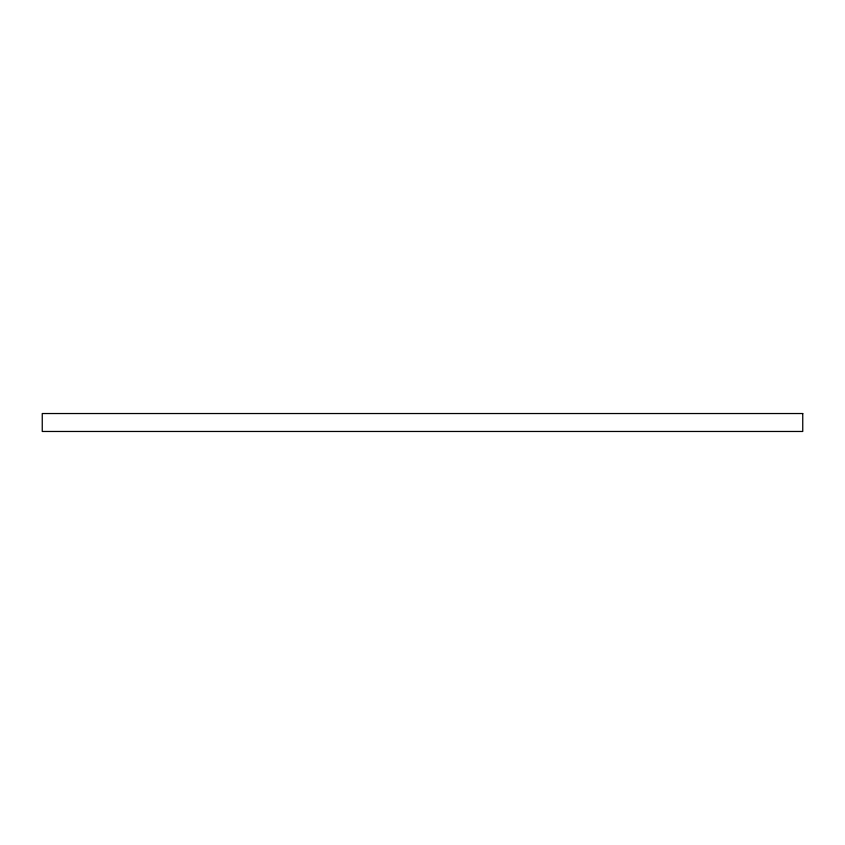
<?xml version="1.0" encoding="UTF-8"?>
<svg xmlns="http://www.w3.org/2000/svg" width="845" height="845" viewBox="0 0 845 845"><rect width="100%" height="100%" fill="white"/><g stroke="black" fill="none" stroke-linecap="round" stroke-linejoin="round"><path stroke-width="1.27" d="M802.75 413.532L42.25 413.532L42.25 431.468L802.75 431.468L802.75 413.532"/></g></svg>
